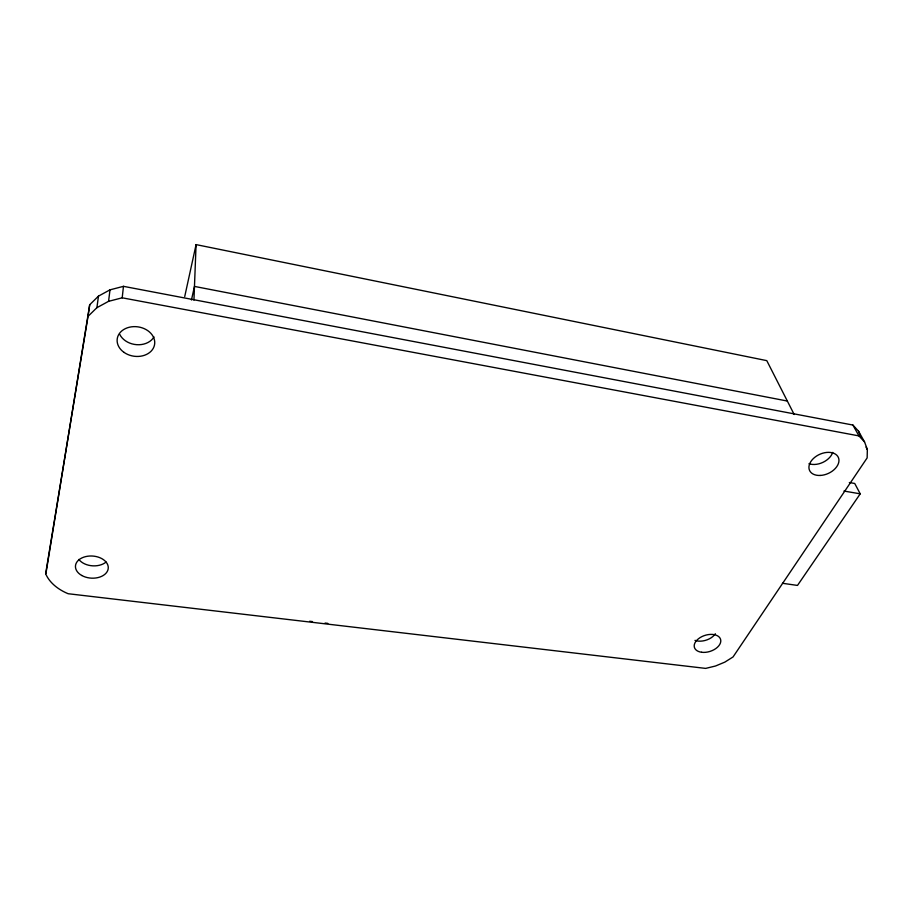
<?xml version="1.0" encoding="UTF-8"?>
<svg xmlns="http://www.w3.org/2000/svg" width="913" height="913" viewBox="0 0 913 913"><rect width="100%" height="100%" fill="white"/><g stroke="black" fill="none" stroke-linecap="round" stroke-linejoin="round"><path stroke-width="1.37" d="M867.35 449.493L867.145 457.904L733.048 656.949L724.842 662.119L715.507 666.011L705.658 668.396L68.155 593.724A47.773 32.206 3.7 0 1 45.833 574.14L89.702 304.748L98.467 296.132L110.005 289.843L123.472 286.34L852.902 425.047L858.505 431.13L864.565 441.972L867.35 449.493L866.003 447.073M193.944 300.046L196.078 244.604L766.783 360.635L794.184 414.502M45.65 573.706L88.036 316.355L96.904 307.681L108.567 301.336L122.194 297.809L123.472 286.34M108.567 301.336L110.005 289.843M96.904 307.681L98.467 296.132M88.036 316.355L89.702 304.748M184.723 296.577L196.078 244.604M191.445 300L194.469 286.42L787.337 401.047M849.341 482.532L854.728 483.468L860.229 493.83L797.494 585.427L782.464 583.281M309.655 621.251L312.463 621.582M325.051 623.065L327.847 623.385M843.943 491.046L860.229 493.83M122.194 297.809L858.939 435.9L864.565 441.972M852.902 425.047L858.939 435.9M858.505 431.13L860.833 437.384M715.358 633.736A13.569 8.411 -17.6 0 1 694.976 640.378M832.724 452.392A15.647 10.465 -24.6 0 1 808.998 463.69M153.989 336.943A18.682 14.745 8.9 0 1 136.642 344.68A18.682 14.745 8.9 0 1 119.751 334.398M106.079 562.043A16.274 11.07 3.9 0 1 78.872 559.441M820.125 475.456A15.795 10.477 -24.4 0 0 838.431 457.618A15.795 10.477 -24.4 0 0 813.266 458.646A15.795 10.477 -24.4 0 0 820.125 475.456M701.652 652.27A13.684 8.4 -17.5 0 0 720.768 640.298A13.684 8.4 -17.5 0 0 700.088 637.616A13.684 8.4 -17.5 0 0 701.652 652.27M124.042 352.395A18.888 14.813 8.5 0 0 154.502 344.966A18.888 14.813 8.5 0 0 129.247 327.253A18.888 14.813 8.5 0 0 124.042 352.395M81.771 575.487A16.445 11.082 3.7 0 0 108.122 569.187A16.445 11.082 3.7 0 0 85.674 556.599A16.445 11.082 3.7 0 0 81.771 575.487"/></g></svg>
